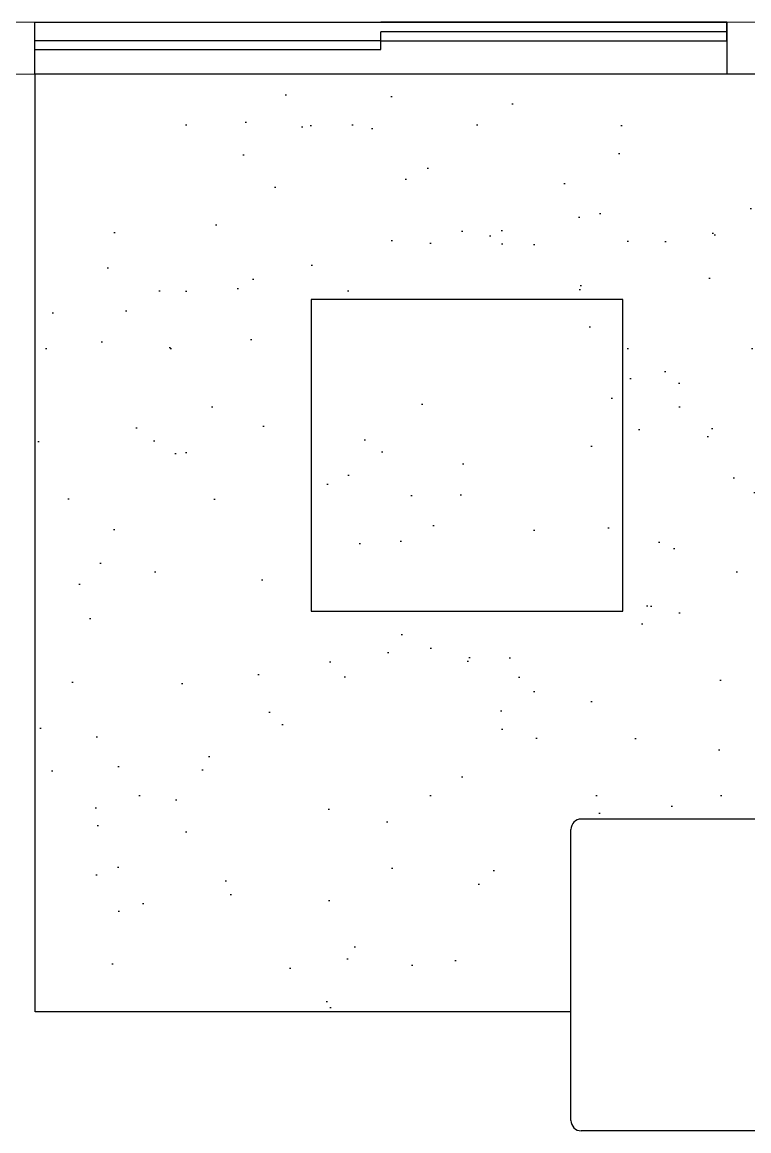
# Model space of a CAD drawing. Header units: millimetres. Extents: x 2667 to 2848, y -1 to 1765.
# Drawn here: x 2726.359 to 2728.458, y 1741.257 to 1744.457 of the extents above; entities that cross this region are included whole.
import ezdxf

# ---------------------------------------------------------------- set-up
doc = ezdxf.new("R2010")
doc.units = ezdxf.units.MM
doc.layers.add('MURATURA_sezioni', color=5, linetype='Continuous', lineweight=18)

msp = doc.modelspace()

# ---------------------------------------------------------------- hatches: boundary and pattern name
at = {"lineweight": 30}
h = msp.add_hatch(dxfattribs=at)
h.set_pattern_fill('SAND', scale=1.5, angle=-180, style=0, pattern_type=2)
h.set_pattern_definition([(180, (2768.2022, 1771.24965), (-0.885, -0.645), [0, -0.36, 0, -0.48, 0, -0.84]), (190, (2767.5872, 1770.5596), (-0.49633, -1.245103), [0, -0.93, 0, -0.21, 0, -0.795]), (200, (2768.0972, 1770.7096), (-0.31611, -1.45592), [0, -0.645, 0, -0.435, 0, -0.945]), (210, (2767.5122, 1770.8596), (-0.035596, -1.198346), [0, -0.84, 0, -1.065, 0, -0.765]), (220, (2767.7672, 1771.00965), (-0.420125, -1.272839), [0, -0.615, 0, -0.495, 0, -0.855]), (230, (2767.1372, 1771.15965), (0.231126, -0.93802), [0, -0.18, 0, -1.185, 0, -0.705]), (240, (2767.4222, 1771.3096), (0.225356, -1.619673), [0, -0.225, 0, -0.705, 0, -0.81]), (250, (2767.7822, 1771.45965), (0.422655, -0.856191), [0, -0.42, 0, -0.48, 0, -1.095]), (260, (2767.6772, 1771.60965), (0.512815, -1.065233), [0, -0.54, 0, -0.645]), (270, (2767.0322, 1771.7596), (1.005, -0.69), [0, -0.825, 0, -0.465, 0, -1.095]), (280, (2768.2922, 1771.60965), (0.908841, -0.403309), [0, -0.42, 0, -0.87, 0, -0.99]), (290, (2768.1422, 1771.45965), (0.940867, -0.743014), [0, -0.72, 0, -0.57, 0, -0.795]), (300, (2767.9922, 1771.30965), (1.337904, -0.457317), [0, -0.99, 0, -0.315, 0, -1.14]), (310, (2767.8422, 1771.15965), (0.99098, 0.009125), [0, -0.57, 0, -0.21, 0, -1.17]), (320, (2767.6922, 1771.0096), (1.558257, 0.200213), [0, -0.165, 0, -0.87, 0, -0.72]), (330, (2767.5422, 1770.8596), (1.20599, 0.498836), [0, -0.42, 0, -0.495, 0, -0.96]), (340, (2767.3922, 1770.7096), (1.484265, 0.83256), [0, -0.885, 0, -0.36, 0, -0.615]), (350, (2767.2422, 1770.55965), (0.727186, 0.755199), [0, -0.57, 0, -0.33, 0, -1.155])])
edge = h.paths.add_edge_path()
edge.add_line((2727.836, 1742.1571), (2728.506, 1742.1571))
edge.add_line((2728.506, 1742.1571), (2728.506, 1744.1271))
edge.add_arc((2728.536, 1744.1271), 0.03, 90, 180, ccw=False)
edge.add_line((2728.536, 1744.1571), (2728.536, 1744.2771))
edge.add_arc((2728.566, 1744.2771), 0.03, 90, 180, ccw=False)
edge.add_line((2728.566, 1744.3071), (2728.996, 1744.3071))
edge.add_line((2728.996, 1744.3071), (2728.5627, 1744.169))
edge.add_line((2728.5627, 1744.169), (2728.4028, 1744.1254))
edge.add_line((2728.4028, 1744.1254), (2728.2477, 1744.169))
edge.add_line((2728.2477, 1744.169), (2728.1317, 1744.1884))
edge.add_line((2728.1317, 1744.1884), (2728.1317, 1744.3071))
edge.add_arc((2728.0817, 1744.3071), 0.05, -90, 0, ccw=False)
edge.add_line((2728.0817, 1744.2571), (2726.9817, 1744.2571))
edge.add_arc((2726.9817, 1744.3071), 0.05, 180, 270, ccw=False)
edge.add_line((2726.9317, 1744.3071), (2726.9317, 1744.3085))
edge.add_line((2726.9317, 1744.3085), (2726.396, 1744.0585))
edge.add_line((2726.396, 1744.0585), (2726.396, 1741.6004))
edge.add_line((2726.396, 1741.6004), (2727.806, 1741.6004))
edge.add_line((2727.806, 1741.6004), (2727.806, 1742.1271))
edge.add_arc((2727.836, 1742.1271), 0.03, 90, 180, ccw=False)
h.paths.add_polyline_path([(2727.056, 1742.7571), (2727.056, 1743.6571), (2727.956, 1743.6571), (2727.956, 1742.7571)], flags=16)
h.paths.add_polyline_path([(2727.861, 1743.4046), (2727.2132, 1743.4046), (2727.2132, 1742.89), (2727.861, 1742.89)], flags=0)

# ---------------------------------------------------------------- linework, layer by layer
for p, q in [((2726.3948, 1744.4571), (2728.3948, 1744.4571)), ((2726.3948, 1744.4571), (2726.3948, 1744.3071)), ((2728.3948, 1744.4571), (2727.3948, 1744.4571)), ((2728.3948, 1744.4571), (2728.3948, 1744.3071)), ((2728.3948, 1744.4032), (2728.3948, 1744.4571)), ((2727.3948, 1744.4302), (2727.3948, 1744.4282)), ((2727.3948, 1744.4302), (2728.3948, 1744.4302)), ((2727.3948, 1744.3782), (2727.3948, 1744.4282)), ((2727.3948, 1744.4032), (2726.3948, 1744.4032)), ((2727.3948, 1744.4032), (2728.3948, 1744.4032)), ((2726.3948, 1744.3782), (2727.3948, 1744.3782)), ((2728.7041, 1744.3071), (2726.396, 1744.3071))]:
    msp.add_line(p, q)
at = {"color": 7, "lineweight": 30}
for p, q in [((2729.3941, 1742.1571), (2727.9741, 1742.1571)), ((2727.9441, 1741.2871), (2727.9441, 1742.1271)), ((2729.5141, 1741.2571), (2727.9741, 1741.2571))]:
    msp.add_line(p, q, dxfattribs=at)
msp.add_lwpolyline([(2727.9441, 1741.6004), (2726.396, 1741.6004), (2726.396, 1744.3071)], dxfattribs=at)
msp.add_lwpolyline([(2728.0941, 1743.6571), (2727.1941, 1743.6571), (2727.1941, 1742.7571), (2728.0941, 1742.7571)], close=True, dxfattribs=at)
for centre, start, end in [((2727.9741, 1742.1271), 90, 180), ((2727.9741, 1741.2871), 180, 270)]:
    msp.add_arc(centre, 0.03, start, end, dxfattribs=at)
at = {"layer": 'MURATURA_sezioni'}
for p, q in [((2729.5995, 1744.4571), (2717.2495, 1744.4571)), ((2729.5995, 1744.3071), (2724.9187, 1744.3071))]:
    msp.add_line(p, q, dxfattribs=at)

doc.saveas('drawing.dxf')
